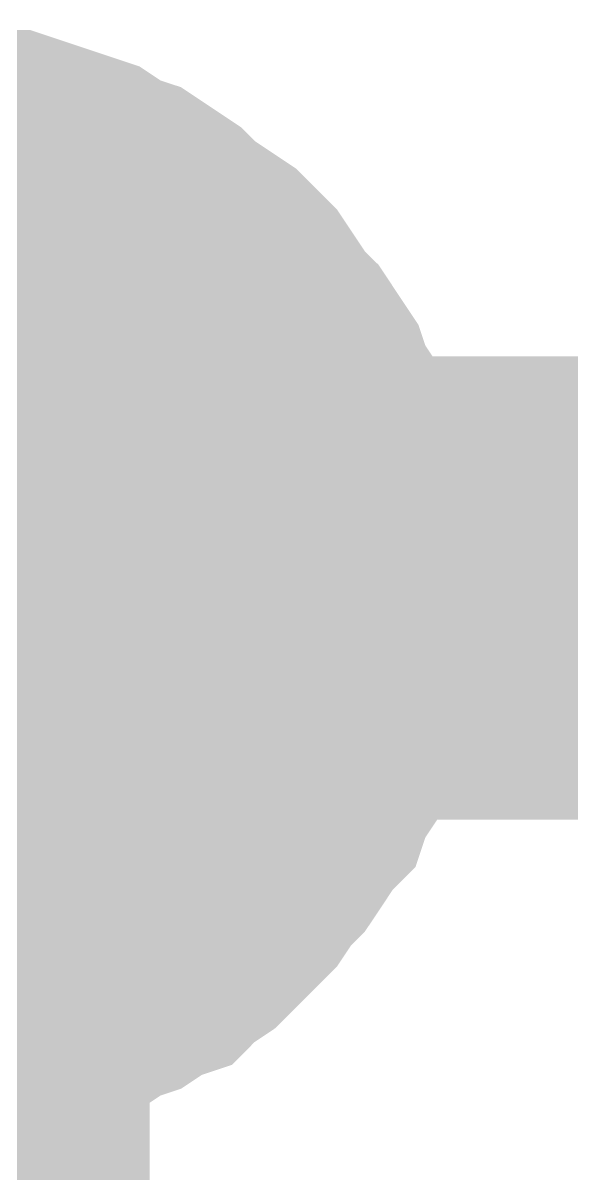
# Model space of a CAD drawing. Header units: inches. Extents: x 0 to 841, y 0 to 594.
# Drawn here: x 307.685 to 308.573, y 451.549 to 453.41 of the extents above; entities that cross this region are included whole.
import ezdxf

# ---------------------------------------------------------------- set-up
doc = ezdxf.new("R2010")
doc.units = ezdxf.units.IN
doc.layers.add('Sheet', color=255, linetype='Continuous')

msp = doc.modelspace()

# ---------------------------------------------------------------- linework, layer by layer
at = {"layer": 'Sheet'}
for points in [[(307.5148, 453.2596, 0.2997, 0.2997, 0), (307.5485, 453.2596, 0.2997, 0.2997, 0), (307.5934, 453.2596, 0.2997, 0.2997, 0), (307.6271, 453.2484, 0.2997, 0.2997, 0), (307.672, 453.2484, 0.2997, 0.2997, 0), (307.7057, 453.2372, 0.2997, 0.2997, 0), (307.7393, 453.226, 0.2997, 0.2997, 0), (307.773, 453.2147, 0.2997, 0.2997, 0), (307.8067, 453.2035, 0.2997, 0.2997, 0), (307.8404, 453.181, 0.2997, 0.2997, 0), (307.8741, 453.1698, 0.2997, 0.2997, 0), (307.9078, 453.1473, 0.2997, 0.2997, 0), (307.9415, 453.1249, 0.2997, 0.2997, 0), (307.9639, 453.1024, 0.2997, 0.2997, 0), (307.9976, 453.08, 0.2997, 0.2997, 0), (308.0313, 453.0575, 0.2997, 0.2997, 0), (308.0538, 453.0351, 0.2997, 0.2997, 0), (308.0762, 453.0126, 0.2997, 0.2997, 0), (308.0987, 452.9789, 0.2997, 0.2997, 0), (308.1211, 452.9452, 0.2997, 0.2997, 0), (308.1436, 452.9228, 0.2997, 0.2997, 0), (308.166, 452.8891, 0.2997, 0.2997, 0), (308.1885, 452.8554, 0.2997, 0.2997, 0), (308.1997, 452.8217, 0.2997, 0.2997, 0), (308.2222, 452.788, 0.2997, 0.2997, 0), (308.2334, 452.7543, 0.2997, 0.2997, 0), (308.2446, 452.7206, 0.2997, 0.2997, 0), (308.2559, 452.6869, 0.2997, 0.2997, 0), (308.2671, 452.6532, 0.2997, 0.2997, 0), (308.2671, 452.6083, 0.2997, 0.2997, 0), (308.2783, 452.5746, 0.2997, 0.2997, 0), (308.2783, 452.5297, 0.2997, 0.2997, 0), (308.2783, 452.496, 0.2997, 0.2997, 0)], [(307.5148, 453.2596, 0.2997, 0.2997, 0), (307.5485, 453.2596, 0.2997, 0.2997, 0), (307.5934, 453.2596, 0.2997, 0.2997, 0), (307.6271, 453.2484, 0.2997, 0.2997, 0), (307.672, 453.2484, 0.2997, 0.2997, 0), (307.7057, 453.2372, 0.2997, 0.2997, 0), (307.7393, 453.226, 0.2997, 0.2997, 0), (307.773, 453.2147, 0.2997, 0.2997, 0), (307.8067, 453.2035, 0.2997, 0.2997, 0), (307.8404, 453.181, 0.2997, 0.2997, 0), (307.8741, 453.1698, 0.2997, 0.2997, 0), (307.9078, 453.1473, 0.2997, 0.2997, 0), (307.9415, 453.1249, 0.2997, 0.2997, 0), (307.9639, 453.1024, 0.2997, 0.2997, 0), (307.9976, 453.08, 0.2997, 0.2997, 0), (308.0313, 453.0575, 0.2997, 0.2997, 0), (308.0538, 453.0351, 0.2997, 0.2997, 0), (308.0762, 453.0126, 0.2997, 0.2997, 0), (308.0987, 452.9789, 0.2997, 0.2997, 0), (308.1211, 452.9452, 0.2997, 0.2997, 0), (308.1436, 452.9228, 0.2997, 0.2997, 0), (308.166, 452.8891, 0.2997, 0.2997, 0), (308.1885, 452.8554, 0.2997, 0.2997, 0), (308.1997, 452.8217, 0.2997, 0.2997, 0), (308.2222, 452.788, 0.2997, 0.2997, 0), (308.2334, 452.7543, 0.2997, 0.2997, 0), (308.2446, 452.7206, 0.2997, 0.2997, 0), (308.2559, 452.6869, 0.2997, 0.2997, 0), (308.2671, 452.6532, 0.2997, 0.2997, 0), (308.2671, 452.6083, 0.2997, 0.2997, 0), (308.2783, 452.5746, 0.2997, 0.2997, 0), (308.2783, 452.5297, 0.2997, 0.2997, 0), (308.2783, 452.496, 0.2997, 0.2997, 0)], [(307.5148, 453.2596, 0.2997, 0.2997, 0), (307.5485, 453.2596, 0.2997, 0.2997, 0), (307.5934, 453.2596, 0.2997, 0.2997, 0), (307.6271, 453.2484, 0.2997, 0.2997, 0), (307.672, 453.2484, 0.2997, 0.2997, 0), (307.7057, 453.2372, 0.2997, 0.2997, 0), (307.7393, 453.226, 0.2997, 0.2997, 0), (307.773, 453.2147, 0.2997, 0.2997, 0), (307.8067, 453.2035, 0.2997, 0.2997, 0), (307.8404, 453.181, 0.2997, 0.2997, 0), (307.8741, 453.1698, 0.2997, 0.2997, 0), (307.9078, 453.1473, 0.2997, 0.2997, 0), (307.9415, 453.1249, 0.2997, 0.2997, 0), (307.9639, 453.1024, 0.2997, 0.2997, 0), (307.9976, 453.08, 0.2997, 0.2997, 0), (308.0313, 453.0575, 0.2997, 0.2997, 0), (308.0538, 453.0351, 0.2997, 0.2997, 0), (308.0762, 453.0126, 0.2997, 0.2997, 0), (308.0987, 452.9789, 0.2997, 0.2997, 0), (308.1211, 452.9452, 0.2997, 0.2997, 0), (308.1436, 452.9228, 0.2997, 0.2997, 0), (308.166, 452.8891, 0.2997, 0.2997, 0), (308.1885, 452.8554, 0.2997, 0.2997, 0), (308.1997, 452.8217, 0.2997, 0.2997, 0), (308.2222, 452.788, 0.2997, 0.2997, 0), (308.2334, 452.7543, 0.2997, 0.2997, 0), (308.2446, 452.7206, 0.2997, 0.2997, 0), (308.2559, 452.6869, 0.2997, 0.2997, 0), (308.2671, 452.6532, 0.2997, 0.2997, 0), (308.2671, 452.6083, 0.2997, 0.2997, 0), (308.2783, 452.5746, 0.2997, 0.2997, 0), (308.2783, 452.5297, 0.2997, 0.2997, 0), (308.2783, 452.496, 0.2997, 0.2997, 0)], [(307.6271, 453.2484, 0.0991, 0.0991, 0), (307.672, 453.2484, 0.0991, 0.0991, 0), (307.7057, 453.2372, 0.0991, 0.0991, 0), (307.7393, 453.226, 0.0991, 0.0991, 0), (307.773, 453.2147, 0.0991, 0.0991, 0), (307.8067, 453.2035, 0.0991, 0.0991, 0), (307.8404, 453.181, 0.0991, 0.0991, 0), (307.8741, 453.1698, 0.0991, 0.0991, 0), (307.9078, 453.1473, 0.0991, 0.0991, 0), (307.9415, 453.1249, 0.0991, 0.0991, 0), (307.9639, 453.1024, 0.0991, 0.0991, 0), (307.9976, 453.08, 0.0991, 0.0991, 0), (308.0313, 453.0575, 0.0991, 0.0991, 0), (308.0538, 453.0351, 0.0991, 0.0991, 0), (308.0762, 453.0126, 0.0991, 0.0991, 0), (308.0987, 452.9789, 0.0991, 0.0991, 0), (308.1211, 452.9452, 0.0991, 0.0991, 0), (308.1436, 452.9228, 0.0991, 0.0991, 0), (308.166, 452.8891, 0.0991, 0.0991, 0), (308.1885, 452.8554, 0.0991, 0.0991, 0), (308.1997, 452.8217, 0.0991, 0.0991, 0), (308.2222, 452.788, 0.0991, 0.0991, 0), (308.2334, 452.7543, 0.0991, 0.0991, 0), (308.2446, 452.7206, 0.0991, 0.0991, 0), (308.2559, 452.6869, 0.0991, 0.0991, 0), (308.2671, 452.6532, 0.0991, 0.0991, 0), (308.2671, 452.6083, 0.0991, 0.0991, 0), (308.2783, 452.5746, 0.0991, 0.0991, 0), (308.2783, 452.5297, 0.0991, 0.0991, 0), (308.2783, 452.496, 0.0991, 0.0991, 0)], [(307.6271, 453.2484, 0.0991, 0.0991, 0), (307.672, 453.2484, 0.0991, 0.0991, 0), (307.7057, 453.2372, 0.0991, 0.0991, 0), (307.7393, 453.226, 0.0991, 0.0991, 0), (307.773, 453.2147, 0.0991, 0.0991, 0), (307.8067, 453.2035, 0.0991, 0.0991, 0), (307.8404, 453.181, 0.0991, 0.0991, 0), (307.8741, 453.1698, 0.0991, 0.0991, 0), (307.9078, 453.1473, 0.0991, 0.0991, 0), (307.9415, 453.1249, 0.0991, 0.0991, 0), (307.9639, 453.1024, 0.0991, 0.0991, 0), (307.9976, 453.08, 0.0991, 0.0991, 0), (308.0313, 453.0575, 0.0991, 0.0991, 0), (308.0538, 453.0351, 0.0991, 0.0991, 0), (308.0762, 453.0126, 0.0991, 0.0991, 0), (308.0987, 452.9789, 0.0991, 0.0991, 0), (308.1211, 452.9452, 0.0991, 0.0991, 0), (308.1436, 452.9228, 0.0991, 0.0991, 0), (308.166, 452.8891, 0.0991, 0.0991, 0), (308.1885, 452.8554, 0.0991, 0.0991, 0), (308.1997, 452.8217, 0.0991, 0.0991, 0), (308.2222, 452.788, 0.0991, 0.0991, 0), (308.2334, 452.7543, 0.0991, 0.0991, 0), (308.2446, 452.7206, 0.0991, 0.0991, 0), (308.2559, 452.6869, 0.0991, 0.0991, 0), (308.2671, 452.6532, 0.0991, 0.0991, 0), (308.2671, 452.6083, 0.0991, 0.0991, 0), (308.2783, 452.5746, 0.0991, 0.0991, 0), (308.2783, 452.5297, 0.0991, 0.0991, 0), (308.2783, 452.496, 0.0991, 0.0991, 0)], [(307.6271, 453.2484, 0.0991, 0.0991, 0), (307.672, 453.2484, 0.0991, 0.0991, 0), (307.7057, 453.2372, 0.0991, 0.0991, 0), (307.7393, 453.226, 0.0991, 0.0991, 0), (307.773, 453.2147, 0.0991, 0.0991, 0), (307.8067, 453.2035, 0.0991, 0.0991, 0), (307.8404, 453.181, 0.0991, 0.0991, 0), (307.8741, 453.1698, 0.0991, 0.0991, 0), (307.9078, 453.1473, 0.0991, 0.0991, 0), (307.9415, 453.1249, 0.0991, 0.0991, 0), (307.9639, 453.1024, 0.0991, 0.0991, 0), (307.9976, 453.08, 0.0991, 0.0991, 0), (308.0313, 453.0575, 0.0991, 0.0991, 0), (308.0538, 453.0351, 0.0991, 0.0991, 0), (308.0762, 453.0126, 0.0991, 0.0991, 0), (308.0987, 452.9789, 0.0991, 0.0991, 0), (308.1211, 452.9452, 0.0991, 0.0991, 0), (308.1436, 452.9228, 0.0991, 0.0991, 0), (308.166, 452.8891, 0.0991, 0.0991, 0), (308.1885, 452.8554, 0.0991, 0.0991, 0), (308.1997, 452.8217, 0.0991, 0.0991, 0), (308.2222, 452.788, 0.0991, 0.0991, 0), (308.2334, 452.7543, 0.0991, 0.0991, 0), (308.2446, 452.7206, 0.0991, 0.0991, 0), (308.2559, 452.6869, 0.0991, 0.0991, 0), (308.2671, 452.6532, 0.0991, 0.0991, 0), (308.2671, 452.6083, 0.0991, 0.0991, 0), (308.2783, 452.5746, 0.0991, 0.0991, 0), (308.2783, 452.5297, 0.0991, 0.0991, 0), (308.2783, 452.496, 0.0991, 0.0991, 0)], [(307.5148, 453.0014, 0.2997, 0.2997, 0), (307.5372, 453.0014, 0.2997, 0.2997, 0), (307.5709, 453.0014, 0.2997, 0.2997, 0), (307.5934, 452.9901, 0.2997, 0.2997, 0), (307.6158, 452.9901, 0.2997, 0.2997, 0), (307.6383, 452.9901, 0.2997, 0.2997, 0), (307.6607, 452.9789, 0.2997, 0.2997, 0), (307.6944, 452.9677, 0.2997, 0.2997, 0), (307.7169, 452.9564, 0.2997, 0.2997, 0), (307.7393, 452.9564, 0.2997, 0.2997, 0), (307.7618, 452.9452, 0.2997, 0.2997, 0), (307.773, 452.934, 0.2997, 0.2997, 0), (307.7955, 452.9115, 0.2997, 0.2997, 0), (307.8179, 452.9003, 0.2997, 0.2997, 0), (307.8404, 452.8891, 0.2997, 0.2997, 0), (307.8516, 452.8666, 0.2997, 0.2997, 0), (307.8741, 452.8554, 0.2997, 0.2997, 0), (307.8853, 452.8329, 0.2997, 0.2997, 0), (307.9078, 452.8217, 0.2997, 0.2997, 0), (307.919, 452.7992, 0.2997, 0.2997, 0), (307.9302, 452.7768, 0.2997, 0.2997, 0), (307.9527, 452.7543, 0.2997, 0.2997, 0), (307.9639, 452.7431, 0.2997, 0.2997, 0), (307.9752, 452.7206, 0.2997, 0.2997, 0), (307.9752, 452.6982, 0.2997, 0.2997, 0), (307.9864, 452.6757, 0.2997, 0.2997, 0), (307.9976, 452.642, 0.2997, 0.2997, 0), (308.0088, 452.6196, 0.2997, 0.2997, 0), (308.0088, 452.5971, 0.2997, 0.2997, 0), (308.0088, 452.5746, 0.2997, 0.2997, 0), (308.0201, 452.5522, 0.2997, 0.2997, 0), (308.0201, 452.5185, 0.2997, 0.2997, 0), (308.0201, 452.496, 0.2997, 0.2997, 0)], [(307.5148, 453.0014, 0.2997, 0.2997, 0), (307.5372, 453.0014, 0.2997, 0.2997, 0), (307.5709, 453.0014, 0.2997, 0.2997, 0), (307.5934, 452.9901, 0.2997, 0.2997, 0), (307.6158, 452.9901, 0.2997, 0.2997, 0), (307.6383, 452.9901, 0.2997, 0.2997, 0), (307.6607, 452.9789, 0.2997, 0.2997, 0), (307.6944, 452.9677, 0.2997, 0.2997, 0), (307.7169, 452.9564, 0.2997, 0.2997, 0), (307.7393, 452.9564, 0.2997, 0.2997, 0), (307.7618, 452.9452, 0.2997, 0.2997, 0), (307.773, 452.934, 0.2997, 0.2997, 0), (307.7955, 452.9115, 0.2997, 0.2997, 0), (307.8179, 452.9003, 0.2997, 0.2997, 0), (307.8404, 452.8891, 0.2997, 0.2997, 0), (307.8516, 452.8666, 0.2997, 0.2997, 0), (307.8741, 452.8554, 0.2997, 0.2997, 0), (307.8853, 452.8329, 0.2997, 0.2997, 0), (307.9078, 452.8217, 0.2997, 0.2997, 0), (307.919, 452.7992, 0.2997, 0.2997, 0), (307.9302, 452.7768, 0.2997, 0.2997, 0), (307.9527, 452.7543, 0.2997, 0.2997, 0), (307.9639, 452.7431, 0.2997, 0.2997, 0), (307.9752, 452.7206, 0.2997, 0.2997, 0), (307.9752, 452.6982, 0.2997, 0.2997, 0), (307.9864, 452.6757, 0.2997, 0.2997, 0), (307.9976, 452.642, 0.2997, 0.2997, 0), (308.0088, 452.6196, 0.2997, 0.2997, 0), (308.0088, 452.5971, 0.2997, 0.2997, 0), (308.0088, 452.5746, 0.2997, 0.2997, 0), (308.0201, 452.5522, 0.2997, 0.2997, 0), (308.0201, 452.5185, 0.2997, 0.2997, 0), (308.0201, 452.496, 0.2997, 0.2997, 0)], [(307.6158, 452.9901, 0.0991, 0.0991, 0), (307.6383, 452.9901, 0.0991, 0.0991, 0), (307.6607, 452.9789, 0.0991, 0.0991, 0), (307.6944, 452.9677, 0.0991, 0.0991, 0), (307.7169, 452.9564, 0.0991, 0.0991, 0), (307.7393, 452.9564, 0.0991, 0.0991, 0), (307.7618, 452.9452, 0.0991, 0.0991, 0), (307.773, 452.934, 0.0991, 0.0991, 0), (307.7955, 452.9115, 0.0991, 0.0991, 0), (307.8179, 452.9003, 0.0991, 0.0991, 0), (307.8404, 452.8891, 0.0991, 0.0991, 0), (307.8516, 452.8666, 0.0991, 0.0991, 0), (307.8741, 452.8554, 0.0991, 0.0991, 0), (307.8853, 452.8329, 0.0991, 0.0991, 0), (307.9078, 452.8217, 0.0991, 0.0991, 0), (307.919, 452.7992, 0.0991, 0.0991, 0), (307.9302, 452.7768, 0.0991, 0.0991, 0), (307.9527, 452.7543, 0.0991, 0.0991, 0), (307.9639, 452.7431, 0.0991, 0.0991, 0), (307.9752, 452.7206, 0.0991, 0.0991, 0), (307.9752, 452.6982, 0.0991, 0.0991, 0), (307.9864, 452.6757, 0.0991, 0.0991, 0), (307.9976, 452.642, 0.0991, 0.0991, 0), (308.0088, 452.6196, 0.0991, 0.0991, 0), (308.0088, 452.5971, 0.0991, 0.0991, 0), (308.0088, 452.5746, 0.0991, 0.0991, 0), (308.0201, 452.5522, 0.0991, 0.0991, 0), (308.0201, 452.5185, 0.0991, 0.0991, 0), (308.0201, 452.496, 0.0991, 0.0991, 0)], [(307.6158, 452.9901, 0.0991, 0.0991, 0), (307.6383, 452.9901, 0.0991, 0.0991, 0), (307.6607, 452.9789, 0.0991, 0.0991, 0), (307.6944, 452.9677, 0.0991, 0.0991, 0), (307.7169, 452.9564, 0.0991, 0.0991, 0), (307.7393, 452.9564, 0.0991, 0.0991, 0), (307.7618, 452.9452, 0.0991, 0.0991, 0), (307.773, 452.934, 0.0991, 0.0991, 0), (307.7955, 452.9115, 0.0991, 0.0991, 0), (307.8179, 452.9003, 0.0991, 0.0991, 0), (307.8404, 452.8891, 0.0991, 0.0991, 0), (307.8516, 452.8666, 0.0991, 0.0991, 0), (307.8741, 452.8554, 0.0991, 0.0991, 0), (307.8853, 452.8329, 0.0991, 0.0991, 0), (307.9078, 452.8217, 0.0991, 0.0991, 0), (307.919, 452.7992, 0.0991, 0.0991, 0), (307.9302, 452.7768, 0.0991, 0.0991, 0), (307.9527, 452.7543, 0.0991, 0.0991, 0), (307.9639, 452.7431, 0.0991, 0.0991, 0), (307.9752, 452.7206, 0.0991, 0.0991, 0), (307.9752, 452.6982, 0.0991, 0.0991, 0), (307.9864, 452.6757, 0.0991, 0.0991, 0), (307.9976, 452.642, 0.0991, 0.0991, 0), (308.0088, 452.6196, 0.0991, 0.0991, 0), (308.0088, 452.5971, 0.0991, 0.0991, 0), (308.0088, 452.5746, 0.0991, 0.0991, 0), (308.0201, 452.5522, 0.0991, 0.0991, 0), (308.0201, 452.5185, 0.0991, 0.0991, 0), (308.0201, 452.496, 0.0991, 0.0991, 0)], [(312.5116, 452.496, 0.7493, 0.7493, 0), (307.5148, 452.496, 0.7493, 0.7493, 0), (297.5098, 452.496, 0.7493, 0.7493, 0)], [(307.5148, 452.496, 0.7493, 0.7493, 0), (307.5148, 446.9935, 0.7493, 0.7493, 0)], [(308.2783, 452.496, 0.2997, 0.2997, 0), (308.2783, 452.4511, 0.2997, 0.2997, 0), (308.2783, 452.4174, 0.2997, 0.2997, 0), (308.2671, 452.3837, 0.2997, 0.2997, 0), (308.2671, 452.3388, 0.2997, 0.2997, 0), (308.2559, 452.3051, 0.2997, 0.2997, 0), (308.2446, 452.2714, 0.2997, 0.2997, 0), (308.2334, 452.2265, 0.2997, 0.2997, 0), (308.2222, 452.1928, 0.2997, 0.2997, 0), (308.1997, 452.1591, 0.2997, 0.2997, 0), (308.1885, 452.1255, 0.2997, 0.2997, 0), (308.166, 452.103, 0.2997, 0.2997, 0), (308.1436, 452.0693, 0.2997, 0.2997, 0), (308.1211, 452.0356, 0.2997, 0.2997, 0), (308.0987, 452.0132, 0.2997, 0.2997, 0), (308.0762, 451.9795, 0.2997, 0.2997, 0), (308.0538, 451.957, 0.2997, 0.2997, 0), (308.0313, 451.9346, 0.2997, 0.2997, 0), (307.9976, 451.9009, 0.2997, 0.2997, 0), (307.9639, 451.8784, 0.2997, 0.2997, 0), (307.9415, 451.8559, 0.2997, 0.2997, 0), (307.9078, 451.8447, 0.2997, 0.2997, 0), (307.8741, 451.8223, 0.2997, 0.2997, 0), (307.8404, 451.811, 0.2997, 0.2997, 0), (307.8067, 451.7886, 0.2997, 0.2997, 0), (307.773, 451.7773, 0.2997, 0.2997, 0), (307.7393, 451.7661, 0.2997, 0.2997, 0), (307.7057, 451.7549, 0.2997, 0.2997, 0), (307.672, 451.7436, 0.2997, 0.2997, 0), (307.6271, 451.7436, 0.2997, 0.2997, 0), (307.5934, 451.7324, 0.2997, 0.2997, 0), (307.5485, 451.7324, 0.2997, 0.2997, 0), (307.5148, 451.7324, 0.2997, 0.2997, 0)], [(308.2783, 452.496, 0.2997, 0.2997, 0), (308.2783, 452.4511, 0.2997, 0.2997, 0), (308.2783, 452.4174, 0.2997, 0.2997, 0), (308.2671, 452.3837, 0.2997, 0.2997, 0), (308.2671, 452.3388, 0.2997, 0.2997, 0), (308.2559, 452.3051, 0.2997, 0.2997, 0), (308.2446, 452.2714, 0.2997, 0.2997, 0), (308.2334, 452.2265, 0.2997, 0.2997, 0), (308.2222, 452.1928, 0.2997, 0.2997, 0), (308.1997, 452.1591, 0.2997, 0.2997, 0), (308.1885, 452.1255, 0.2997, 0.2997, 0), (308.166, 452.103, 0.2997, 0.2997, 0), (308.1436, 452.0693, 0.2997, 0.2997, 0), (308.1211, 452.0356, 0.2997, 0.2997, 0), (308.0987, 452.0132, 0.2997, 0.2997, 0), (308.0762, 451.9795, 0.2997, 0.2997, 0), (308.0538, 451.957, 0.2997, 0.2997, 0), (308.0313, 451.9346, 0.2997, 0.2997, 0), (307.9976, 451.9009, 0.2997, 0.2997, 0), (307.9639, 451.8784, 0.2997, 0.2997, 0), (307.9415, 451.8559, 0.2997, 0.2997, 0), (307.9078, 451.8447, 0.2997, 0.2997, 0), (307.8741, 451.8223, 0.2997, 0.2997, 0), (307.8404, 451.811, 0.2997, 0.2997, 0), (307.8067, 451.7886, 0.2997, 0.2997, 0), (307.773, 451.7773, 0.2997, 0.2997, 0), (307.7393, 451.7661, 0.2997, 0.2997, 0), (307.7057, 451.7549, 0.2997, 0.2997, 0), (307.672, 451.7436, 0.2997, 0.2997, 0), (307.6271, 451.7436, 0.2997, 0.2997, 0), (307.5934, 451.7324, 0.2997, 0.2997, 0), (307.5485, 451.7324, 0.2997, 0.2997, 0), (307.5148, 451.7324, 0.2997, 0.2997, 0)], [(308.2783, 452.496, 0.2997, 0.2997, 0), (308.2783, 452.4511, 0.2997, 0.2997, 0), (308.2783, 452.4174, 0.2997, 0.2997, 0), (308.2671, 452.3837, 0.2997, 0.2997, 0), (308.2671, 452.3388, 0.2997, 0.2997, 0), (308.2559, 452.3051, 0.2997, 0.2997, 0), (308.2446, 452.2714, 0.2997, 0.2997, 0), (308.2334, 452.2265, 0.2997, 0.2997, 0), (308.2222, 452.1928, 0.2997, 0.2997, 0), (308.1997, 452.1591, 0.2997, 0.2997, 0), (308.1885, 452.1255, 0.2997, 0.2997, 0), (308.166, 452.103, 0.2997, 0.2997, 0), (308.1436, 452.0693, 0.2997, 0.2997, 0), (308.1211, 452.0356, 0.2997, 0.2997, 0), (308.0987, 452.0132, 0.2997, 0.2997, 0), (308.0762, 451.9795, 0.2997, 0.2997, 0), (308.0538, 451.957, 0.2997, 0.2997, 0), (308.0313, 451.9346, 0.2997, 0.2997, 0), (307.9976, 451.9009, 0.2997, 0.2997, 0), (307.9639, 451.8784, 0.2997, 0.2997, 0), (307.9415, 451.8559, 0.2997, 0.2997, 0), (307.9078, 451.8447, 0.2997, 0.2997, 0), (307.8741, 451.8223, 0.2997, 0.2997, 0), (307.8404, 451.811, 0.2997, 0.2997, 0), (307.8067, 451.7886, 0.2997, 0.2997, 0), (307.773, 451.7773, 0.2997, 0.2997, 0), (307.7393, 451.7661, 0.2997, 0.2997, 0), (307.7057, 451.7549, 0.2997, 0.2997, 0), (307.672, 451.7436, 0.2997, 0.2997, 0), (307.6271, 451.7436, 0.2997, 0.2997, 0), (307.5934, 451.7324, 0.2997, 0.2997, 0), (307.5485, 451.7324, 0.2997, 0.2997, 0), (307.5148, 451.7324, 0.2997, 0.2997, 0)], [(308.0201, 452.496, 0.2997, 0.2997, 0), (308.0201, 452.4736, 0.2997, 0.2997, 0), (308.0201, 452.4399, 0.2997, 0.2997, 0), (308.0088, 452.4174, 0.2997, 0.2997, 0), (308.0088, 452.395, 0.2997, 0.2997, 0), (308.0088, 452.3725, 0.2997, 0.2997, 0), (307.9976, 452.35, 0.2997, 0.2997, 0), (307.9864, 452.3164, 0.2997, 0.2997, 0), (307.9752, 452.2939, 0.2997, 0.2997, 0), (307.9752, 452.2714, 0.2997, 0.2997, 0), (307.9639, 452.249, 0.2997, 0.2997, 0), (307.9527, 452.2378, 0.2997, 0.2997, 0), (307.9302, 452.2153, 0.2997, 0.2997, 0), (307.919, 452.1928, 0.2997, 0.2997, 0), (307.9078, 452.1704, 0.2997, 0.2997, 0), (307.8853, 452.1591, 0.2997, 0.2997, 0), (307.8741, 452.1367, 0.2997, 0.2997, 0), (307.8516, 452.1255, 0.2997, 0.2997, 0), (307.8404, 452.103, 0.2997, 0.2997, 0), (307.8179, 452.0918, 0.2997, 0.2997, 0), (307.7955, 452.0805, 0.2997, 0.2997, 0), (307.773, 452.0581, 0.2997, 0.2997, 0), (307.7618, 452.0468, 0.2997, 0.2997, 0), (307.7393, 452.0356, 0.2997, 0.2997, 0), (307.7169, 452.0356, 0.2997, 0.2997, 0), (307.6944, 452.0244, 0.2997, 0.2997, 0), (307.6607, 452.0132, 0.2997, 0.2997, 0), (307.6383, 452.0019, 0.2997, 0.2997, 0), (307.6158, 452.0019, 0.2997, 0.2997, 0), (307.5934, 452.0019, 0.2997, 0.2997, 0), (307.5709, 451.9907, 0.2997, 0.2997, 0), (307.5372, 451.9907, 0.2997, 0.2997, 0), (307.5148, 451.9907, 0.2997, 0.2997, 0)], [(308.0201, 452.496, 0.2997, 0.2997, 0), (308.0201, 452.4736, 0.2997, 0.2997, 0), (308.0201, 452.4399, 0.2997, 0.2997, 0), (308.0088, 452.4174, 0.2997, 0.2997, 0), (308.0088, 452.395, 0.2997, 0.2997, 0), (308.0088, 452.3725, 0.2997, 0.2997, 0), (307.9976, 452.35, 0.2997, 0.2997, 0), (307.9864, 452.3164, 0.2997, 0.2997, 0), (307.9752, 452.2939, 0.2997, 0.2997, 0), (307.9752, 452.2714, 0.2997, 0.2997, 0), (307.9639, 452.249, 0.2997, 0.2997, 0), (307.9527, 452.2378, 0.2997, 0.2997, 0), (307.9302, 452.2153, 0.2997, 0.2997, 0), (307.919, 452.1928, 0.2997, 0.2997, 0), (307.9078, 452.1704, 0.2997, 0.2997, 0), (307.8853, 452.1591, 0.2997, 0.2997, 0), (307.8741, 452.1367, 0.2997, 0.2997, 0), (307.8516, 452.1255, 0.2997, 0.2997, 0), (307.8404, 452.103, 0.2997, 0.2997, 0), (307.8179, 452.0918, 0.2997, 0.2997, 0), (307.7955, 452.0805, 0.2997, 0.2997, 0), (307.773, 452.0581, 0.2997, 0.2997, 0), (307.7618, 452.0468, 0.2997, 0.2997, 0), (307.7393, 452.0356, 0.2997, 0.2997, 0), (307.7169, 452.0356, 0.2997, 0.2997, 0), (307.6944, 452.0244, 0.2997, 0.2997, 0), (307.6607, 452.0132, 0.2997, 0.2997, 0), (307.6383, 452.0019, 0.2997, 0.2997, 0), (307.6158, 452.0019, 0.2997, 0.2997, 0), (307.5934, 452.0019, 0.2997, 0.2997, 0), (307.5709, 451.9907, 0.2997, 0.2997, 0), (307.5372, 451.9907, 0.2997, 0.2997, 0), (307.5148, 451.9907, 0.2997, 0.2997, 0)], [(308.0201, 452.496, 0.2997, 0.2997, 0), (308.0201, 452.496, 0.2997, 0.2997, 0), (308.0201, 452.496, 0.2997, 0.2997, 0), (308.0201, 452.496, 0.2997, 0.2997, 0), (308.0201, 452.496, 0.2997, 0.2997, 0), (308.0201, 452.496, 0.2997, 0.2997, 0), (308.0201, 452.496, 0.2997, 0.2997, 0), (308.0201, 452.496, 0.2997, 0.2997, 0), (308.0201, 452.496, 0.2997, 0.2997, 0), (308.0201, 452.496, 0.2997, 0.2997, 0), (308.0201, 452.496, 0.2997, 0.2997, 0), (308.0201, 452.496, 0.2997, 0.2997, 0), (308.0201, 452.496, 0.2997, 0.2997, 0), (308.0201, 452.496, 0.2997, 0.2997, 0), (308.0201, 452.496, 0.2997, 0.2997, 0), (308.0201, 452.496, 0.2997, 0.2997, 0), (308.0201, 452.496, 0.2997, 0.2997, 0), (308.0201, 452.496, 0.2997, 0.2997, 0), (308.0201, 452.496, 0.2997, 0.2997, 0), (308.0201, 452.496, 0.2997, 0.2997, 0), (308.0201, 452.496, 0.2997, 0.2997, 0), (308.0201, 452.496, 0.2997, 0.2997, 0), (308.0201, 452.496, 0.2997, 0.2997, 0), (308.0201, 452.496, 0.2997, 0.2997, 0), (308.0201, 452.496, 0.2997, 0.2997, 0), (308.0201, 452.496, 0.2997, 0.2997, 0), (308.0201, 452.496, 0.2997, 0.2997, 0), (308.0201, 452.496, 0.2997, 0.2997, 0), (308.0201, 452.496, 0.2997, 0.2997, 0), (308.0201, 452.496, 0.2997, 0.2997, 0), (308.0201, 452.496, 0.2997, 0.2997, 0), (308.0201, 452.496, 0.2997, 0.2997, 0), (308.0201, 452.496, 0.2997, 0.2997, 0)], [(308.0201, 452.496, 0.2997, 0.2997, 0), (308.0201, 452.496, 0.2997, 0.2997, 0)], [(308.0201, 452.496, 0.2997, 0.2997, 0), (308.0201, 452.496, 0.2997, 0.2997, 0), (308.0201, 452.496, 0.2997, 0.2997, 0), (308.0201, 452.496, 0.2997, 0.2997, 0), (308.0201, 452.496, 0.2997, 0.2997, 0), (308.0201, 452.496, 0.2997, 0.2997, 0), (308.0201, 452.496, 0.2997, 0.2997, 0), (308.0201, 452.496, 0.2997, 0.2997, 0), (308.0201, 452.496, 0.2997, 0.2997, 0), (308.0201, 452.496, 0.2997, 0.2997, 0), (308.0201, 452.496, 0.2997, 0.2997, 0), (308.0201, 452.496, 0.2997, 0.2997, 0), (308.0201, 452.496, 0.2997, 0.2997, 0), (308.0201, 452.496, 0.2997, 0.2997, 0), (308.0201, 452.496, 0.2997, 0.2997, 0), (308.0201, 452.496, 0.2997, 0.2997, 0), (308.0201, 452.496, 0.2997, 0.2997, 0), (308.0201, 452.496, 0.2997, 0.2997, 0), (308.0201, 452.496, 0.2997, 0.2997, 0), (308.0201, 452.496, 0.2997, 0.2997, 0), (308.0201, 452.496, 0.2997, 0.2997, 0), (308.0201, 452.496, 0.2997, 0.2997, 0), (308.0201, 452.496, 0.2997, 0.2997, 0), (308.0201, 452.496, 0.2997, 0.2997, 0), (308.0201, 452.496, 0.2997, 0.2997, 0), (308.0201, 452.496, 0.2997, 0.2997, 0), (308.0201, 452.496, 0.2997, 0.2997, 0), (308.0201, 452.496, 0.2997, 0.2997, 0), (308.0201, 452.496, 0.2997, 0.2997, 0), (308.0201, 452.496, 0.2997, 0.2997, 0), (308.0201, 452.496, 0.2997, 0.2997, 0), (308.0201, 452.496, 0.2997, 0.2997, 0), (308.0201, 452.496, 0.2997, 0.2997, 0)], [(308.0201, 452.496, 0.2997, 0.2997, 0), (308.0201, 452.496, 0.2997, 0.2997, 0)], [(308.2783, 452.496, 0.2997, 0.2997, 0), (308.2783, 452.496, 0.2997, 0.2997, 0), (308.2783, 452.496, 0.2997, 0.2997, 0), (308.2783, 452.496, 0.2997, 0.2997, 0), (308.2783, 452.496, 0.2997, 0.2997, 0), (308.2783, 452.496, 0.2997, 0.2997, 0), (308.2783, 452.496, 0.2997, 0.2997, 0), (308.2783, 452.496, 0.2997, 0.2997, 0), (308.2783, 452.496, 0.2997, 0.2997, 0), (308.2783, 452.496, 0.2997, 0.2997, 0), (308.2783, 452.496, 0.2997, 0.2997, 0), (308.2783, 452.496, 0.2997, 0.2997, 0), (308.2783, 452.496, 0.2997, 0.2997, 0), (308.2783, 452.496, 0.2997, 0.2997, 0), (308.2783, 452.496, 0.2997, 0.2997, 0), (308.2783, 452.496, 0.2997, 0.2997, 0), (308.2783, 452.496, 0.2997, 0.2997, 0), (308.2783, 452.496, 0.2997, 0.2997, 0), (308.2783, 452.496, 0.2997, 0.2997, 0), (308.2783, 452.496, 0.2997, 0.2997, 0), (308.2783, 452.496, 0.2997, 0.2997, 0), (308.2783, 452.496, 0.2997, 0.2997, 0), (308.2783, 452.496, 0.2997, 0.2997, 0), (308.2783, 452.496, 0.2997, 0.2997, 0), (308.2783, 452.496, 0.2997, 0.2997, 0), (308.2783, 452.496, 0.2997, 0.2997, 0), (308.2783, 452.496, 0.2997, 0.2997, 0), (308.2783, 452.496, 0.2997, 0.2997, 0), (308.2783, 452.496, 0.2997, 0.2997, 0), (308.2783, 452.496, 0.2997, 0.2997, 0), (308.2783, 452.496, 0.2997, 0.2997, 0), (308.2783, 452.496, 0.2997, 0.2997, 0), (308.2783, 452.496, 0.2997, 0.2997, 0)], [(308.2783, 452.496, 0.2997, 0.2997, 0), (308.2783, 452.496, 0.2997, 0.2997, 0)], [(308.2783, 452.496, 0.2997, 0.2997, 0), (308.2783, 452.496, 0.2997, 0.2997, 0), (308.2783, 452.496, 0.2997, 0.2997, 0), (308.2783, 452.496, 0.2997, 0.2997, 0), (308.2783, 452.496, 0.2997, 0.2997, 0), (308.2783, 452.496, 0.2997, 0.2997, 0), (308.2783, 452.496, 0.2997, 0.2997, 0), (308.2783, 452.496, 0.2997, 0.2997, 0), (308.2783, 452.496, 0.2997, 0.2997, 0), (308.2783, 452.496, 0.2997, 0.2997, 0), (308.2783, 452.496, 0.2997, 0.2997, 0), (308.2783, 452.496, 0.2997, 0.2997, 0), (308.2783, 452.496, 0.2997, 0.2997, 0), (308.2783, 452.496, 0.2997, 0.2997, 0), (308.2783, 452.496, 0.2997, 0.2997, 0), (308.2783, 452.496, 0.2997, 0.2997, 0), (308.2783, 452.496, 0.2997, 0.2997, 0), (308.2783, 452.496, 0.2997, 0.2997, 0), (308.2783, 452.496, 0.2997, 0.2997, 0), (308.2783, 452.496, 0.2997, 0.2997, 0), (308.2783, 452.496, 0.2997, 0.2997, 0), (308.2783, 452.496, 0.2997, 0.2997, 0), (308.2783, 452.496, 0.2997, 0.2997, 0), (308.2783, 452.496, 0.2997, 0.2997, 0), (308.2783, 452.496, 0.2997, 0.2997, 0), (308.2783, 452.496, 0.2997, 0.2997, 0), (308.2783, 452.496, 0.2997, 0.2997, 0), (308.2783, 452.496, 0.2997, 0.2997, 0), (308.2783, 452.496, 0.2997, 0.2997, 0), (308.2783, 452.496, 0.2997, 0.2997, 0), (308.2783, 452.496, 0.2997, 0.2997, 0), (308.2783, 452.496, 0.2997, 0.2997, 0), (308.2783, 452.496, 0.2997, 0.2997, 0)], [(308.2783, 452.496, 0.2997, 0.2997, 0), (308.2783, 452.496, 0.2997, 0.2997, 0)], [(308.2783, 452.496, 0.2997, 0.2997, 0), (308.2783, 452.496, 0.2997, 0.2997, 0), (308.2783, 452.496, 0.2997, 0.2997, 0), (308.2783, 452.496, 0.2997, 0.2997, 0), (308.2783, 452.496, 0.2997, 0.2997, 0), (308.2783, 452.496, 0.2997, 0.2997, 0), (308.2783, 452.496, 0.2997, 0.2997, 0), (308.2783, 452.496, 0.2997, 0.2997, 0), (308.2783, 452.496, 0.2997, 0.2997, 0), (308.2783, 452.496, 0.2997, 0.2997, 0), (308.2783, 452.496, 0.2997, 0.2997, 0), (308.2783, 452.496, 0.2997, 0.2997, 0), (308.2783, 452.496, 0.2997, 0.2997, 0), (308.2783, 452.496, 0.2997, 0.2997, 0), (308.2783, 452.496, 0.2997, 0.2997, 0), (308.2783, 452.496, 0.2997, 0.2997, 0), (308.2783, 452.496, 0.2997, 0.2997, 0), (308.2783, 452.496, 0.2997, 0.2997, 0), (308.2783, 452.496, 0.2997, 0.2997, 0), (308.2783, 452.496, 0.2997, 0.2997, 0), (308.2783, 452.496, 0.2997, 0.2997, 0), (308.2783, 452.496, 0.2997, 0.2997, 0), (308.2783, 452.496, 0.2997, 0.2997, 0), (308.2783, 452.496, 0.2997, 0.2997, 0), (308.2783, 452.496, 0.2997, 0.2997, 0), (308.2783, 452.496, 0.2997, 0.2997, 0), (308.2783, 452.496, 0.2997, 0.2997, 0), (308.2783, 452.496, 0.2997, 0.2997, 0), (308.2783, 452.496, 0.2997, 0.2997, 0), (308.2783, 452.496, 0.2997, 0.2997, 0), (308.2783, 452.496, 0.2997, 0.2997, 0), (308.2783, 452.496, 0.2997, 0.2997, 0), (308.2783, 452.496, 0.2997, 0.2997, 0)], [(308.2783, 452.496, 0.2997, 0.2997, 0), (308.2783, 452.496, 0.2997, 0.2997, 0)], [(308.0201, 452.496, 0.0991, 0.0991, 0), (308.0201, 452.4736, 0.0991, 0.0991, 0), (308.0201, 452.4399, 0.0991, 0.0991, 0), (308.0088, 452.4174, 0.0991, 0.0991, 0), (308.0088, 452.395, 0.0991, 0.0991, 0), (308.0088, 452.3725, 0.0991, 0.0991, 0), (307.9976, 452.35, 0.0991, 0.0991, 0), (307.9864, 452.3164, 0.0991, 0.0991, 0), (307.9752, 452.2939, 0.0991, 0.0991, 0), (307.9752, 452.2714, 0.0991, 0.0991, 0), (307.9639, 452.249, 0.0991, 0.0991, 0), (307.9527, 452.2378, 0.0991, 0.0991, 0), (307.9302, 452.2153, 0.0991, 0.0991, 0), (307.919, 452.1928, 0.0991, 0.0991, 0), (307.9078, 452.1704, 0.0991, 0.0991, 0), (307.8853, 452.1591, 0.0991, 0.0991, 0), (307.8741, 452.1367, 0.0991, 0.0991, 0), (307.8516, 452.1255, 0.0991, 0.0991, 0), (307.8404, 452.103, 0.0991, 0.0991, 0), (307.8179, 452.0918, 0.0991, 0.0991, 0), (307.7955, 452.0805, 0.0991, 0.0991, 0), (307.773, 452.0581, 0.0991, 0.0991, 0), (307.7618, 452.0468, 0.0991, 0.0991, 0), (307.7393, 452.0356, 0.0991, 0.0991, 0), (307.7169, 452.0356, 0.0991, 0.0991, 0), (307.6944, 452.0244, 0.0991, 0.0991, 0), (307.6607, 452.0132, 0.0991, 0.0991, 0), (307.6383, 452.0019, 0.0991, 0.0991, 0), (307.6158, 452.0019, 0.0991, 0.0991, 0)], [(308.0201, 452.496, 0.0991, 0.0991, 0), (308.0201, 452.4736, 0.0991, 0.0991, 0), (308.0201, 452.4399, 0.0991, 0.0991, 0), (308.0088, 452.4174, 0.0991, 0.0991, 0), (308.0088, 452.395, 0.0991, 0.0991, 0), (308.0088, 452.3725, 0.0991, 0.0991, 0), (307.9976, 452.35, 0.0991, 0.0991, 0), (307.9864, 452.3164, 0.0991, 0.0991, 0), (307.9752, 452.2939, 0.0991, 0.0991, 0), (307.9752, 452.2714, 0.0991, 0.0991, 0), (307.9639, 452.249, 0.0991, 0.0991, 0), (307.9527, 452.2378, 0.0991, 0.0991, 0), (307.9302, 452.2153, 0.0991, 0.0991, 0), (307.919, 452.1928, 0.0991, 0.0991, 0), (307.9078, 452.1704, 0.0991, 0.0991, 0), (307.8853, 452.1591, 0.0991, 0.0991, 0), (307.8741, 452.1367, 0.0991, 0.0991, 0), (307.8516, 452.1255, 0.0991, 0.0991, 0), (307.8404, 452.103, 0.0991, 0.0991, 0), (307.8179, 452.0918, 0.0991, 0.0991, 0), (307.7955, 452.0805, 0.0991, 0.0991, 0), (307.773, 452.0581, 0.0991, 0.0991, 0), (307.7618, 452.0468, 0.0991, 0.0991, 0), (307.7393, 452.0356, 0.0991, 0.0991, 0), (307.7169, 452.0356, 0.0991, 0.0991, 0), (307.6944, 452.0244, 0.0991, 0.0991, 0), (307.6607, 452.0132, 0.0991, 0.0991, 0), (307.6383, 452.0019, 0.0991, 0.0991, 0), (307.6158, 452.0019, 0.0991, 0.0991, 0)], [(308.2783, 452.496, 0.0991, 0.0991, 0), (308.2783, 452.4511, 0.0991, 0.0991, 0), (308.2783, 452.4174, 0.0991, 0.0991, 0), (308.2671, 452.3837, 0.0991, 0.0991, 0), (308.2671, 452.3388, 0.0991, 0.0991, 0), (308.2559, 452.3051, 0.0991, 0.0991, 0), (308.2446, 452.2714, 0.0991, 0.0991, 0), (308.2334, 452.2265, 0.0991, 0.0991, 0), (308.2222, 452.1928, 0.0991, 0.0991, 0), (308.1997, 452.1591, 0.0991, 0.0991, 0), (308.1885, 452.1255, 0.0991, 0.0991, 0), (308.166, 452.103, 0.0991, 0.0991, 0), (308.1436, 452.0693, 0.0991, 0.0991, 0), (308.1211, 452.0356, 0.0991, 0.0991, 0), (308.0987, 452.0132, 0.0991, 0.0991, 0), (308.0762, 451.9795, 0.0991, 0.0991, 0), (308.0538, 451.957, 0.0991, 0.0991, 0), (308.0313, 451.9346, 0.0991, 0.0991, 0), (307.9976, 451.9009, 0.0991, 0.0991, 0), (307.9639, 451.8784, 0.0991, 0.0991, 0), (307.9415, 451.8559, 0.0991, 0.0991, 0), (307.9078, 451.8447, 0.0991, 0.0991, 0), (307.8741, 451.8223, 0.0991, 0.0991, 0), (307.8404, 451.811, 0.0991, 0.0991, 0), (307.8067, 451.7886, 0.0991, 0.0991, 0), (307.773, 451.7773, 0.0991, 0.0991, 0), (307.7393, 451.7661, 0.0991, 0.0991, 0), (307.7057, 451.7549, 0.0991, 0.0991, 0), (307.672, 451.7436, 0.0991, 0.0991, 0), (307.6271, 451.7436, 0.0991, 0.0991, 0)], [(308.2783, 452.496, 0.0991, 0.0991, 0), (308.2783, 452.4511, 0.0991, 0.0991, 0), (308.2783, 452.4174, 0.0991, 0.0991, 0), (308.2671, 452.3837, 0.0991, 0.0991, 0), (308.2671, 452.3388, 0.0991, 0.0991, 0), (308.2559, 452.3051, 0.0991, 0.0991, 0), (308.2446, 452.2714, 0.0991, 0.0991, 0), (308.2334, 452.2265, 0.0991, 0.0991, 0), (308.2222, 452.1928, 0.0991, 0.0991, 0), (308.1997, 452.1591, 0.0991, 0.0991, 0), (308.1885, 452.1255, 0.0991, 0.0991, 0), (308.166, 452.103, 0.0991, 0.0991, 0), (308.1436, 452.0693, 0.0991, 0.0991, 0), (308.1211, 452.0356, 0.0991, 0.0991, 0), (308.0987, 452.0132, 0.0991, 0.0991, 0), (308.0762, 451.9795, 0.0991, 0.0991, 0), (308.0538, 451.957, 0.0991, 0.0991, 0), (308.0313, 451.9346, 0.0991, 0.0991, 0), (307.9976, 451.9009, 0.0991, 0.0991, 0), (307.9639, 451.8784, 0.0991, 0.0991, 0), (307.9415, 451.8559, 0.0991, 0.0991, 0), (307.9078, 451.8447, 0.0991, 0.0991, 0), (307.8741, 451.8223, 0.0991, 0.0991, 0), (307.8404, 451.811, 0.0991, 0.0991, 0), (307.8067, 451.7886, 0.0991, 0.0991, 0), (307.773, 451.7773, 0.0991, 0.0991, 0), (307.7393, 451.7661, 0.0991, 0.0991, 0), (307.7057, 451.7549, 0.0991, 0.0991, 0), (307.672, 451.7436, 0.0991, 0.0991, 0), (307.6271, 451.7436, 0.0991, 0.0991, 0)], [(308.2783, 452.496, 0.0991, 0.0991, 0), (308.2783, 452.4511, 0.0991, 0.0991, 0), (308.2783, 452.4174, 0.0991, 0.0991, 0), (308.2671, 452.3837, 0.0991, 0.0991, 0), (308.2671, 452.3388, 0.0991, 0.0991, 0), (308.2559, 452.3051, 0.0991, 0.0991, 0), (308.2446, 452.2714, 0.0991, 0.0991, 0), (308.2334, 452.2265, 0.0991, 0.0991, 0), (308.2222, 452.1928, 0.0991, 0.0991, 0), (308.1997, 452.1591, 0.0991, 0.0991, 0), (308.1885, 452.1255, 0.0991, 0.0991, 0), (308.166, 452.103, 0.0991, 0.0991, 0), (308.1436, 452.0693, 0.0991, 0.0991, 0), (308.1211, 452.0356, 0.0991, 0.0991, 0), (308.0987, 452.0132, 0.0991, 0.0991, 0), (308.0762, 451.9795, 0.0991, 0.0991, 0), (308.0538, 451.957, 0.0991, 0.0991, 0), (308.0313, 451.9346, 0.0991, 0.0991, 0), (307.9976, 451.9009, 0.0991, 0.0991, 0), (307.9639, 451.8784, 0.0991, 0.0991, 0), (307.9415, 451.8559, 0.0991, 0.0991, 0), (307.9078, 451.8447, 0.0991, 0.0991, 0), (307.8741, 451.8223, 0.0991, 0.0991, 0), (307.8404, 451.811, 0.0991, 0.0991, 0), (307.8067, 451.7886, 0.0991, 0.0991, 0), (307.773, 451.7773, 0.0991, 0.0991, 0), (307.7393, 451.7661, 0.0991, 0.0991, 0), (307.7057, 451.7549, 0.0991, 0.0991, 0), (307.672, 451.7436, 0.0991, 0.0991, 0), (307.6271, 451.7436, 0.0991, 0.0991, 0)], [(308.0201, 452.496, 0.0991, 0.0991, 0), (308.0201, 452.496, 0.0991, 0.0991, 0), (308.0201, 452.496, 0.0991, 0.0991, 0), (308.0201, 452.496, 0.0991, 0.0991, 0), (308.0201, 452.496, 0.0991, 0.0991, 0), (308.0201, 452.496, 0.0991, 0.0991, 0), (308.0201, 452.496, 0.0991, 0.0991, 0), (308.0201, 452.496, 0.0991, 0.0991, 0), (308.0201, 452.496, 0.0991, 0.0991, 0), (308.0201, 452.496, 0.0991, 0.0991, 0), (308.0201, 452.496, 0.0991, 0.0991, 0), (308.0201, 452.496, 0.0991, 0.0991, 0), (308.0201, 452.496, 0.0991, 0.0991, 0), (308.0201, 452.496, 0.0991, 0.0991, 0), (308.0201, 452.496, 0.0991, 0.0991, 0), (308.0201, 452.496, 0.0991, 0.0991, 0), (308.0201, 452.496, 0.0991, 0.0991, 0), (308.0201, 452.496, 0.0991, 0.0991, 0), (308.0201, 452.496, 0.0991, 0.0991, 0), (308.0201, 452.496, 0.0991, 0.0991, 0), (308.0201, 452.496, 0.0991, 0.0991, 0), (308.0201, 452.496, 0.0991, 0.0991, 0), (308.0201, 452.496, 0.0991, 0.0991, 0), (308.0201, 452.496, 0.0991, 0.0991, 0), (308.0201, 452.496, 0.0991, 0.0991, 0), (308.0201, 452.496, 0.0991, 0.0991, 0), (308.0201, 452.496, 0.0991, 0.0991, 0), (308.0201, 452.496, 0.0991, 0.0991, 0), (308.0201, 452.496, 0.0991, 0.0991, 0), (308.0201, 452.496, 0.0991, 0.0991, 0), (308.0201, 452.496, 0.0991, 0.0991, 0), (308.0201, 452.496, 0.0991, 0.0991, 0), (308.0201, 452.496, 0.0991, 0.0991, 0)], [(308.0201, 452.496, 0.0991, 0.0991, 0), (308.0201, 452.496, 0.0991, 0.0991, 0)], [(308.0201, 452.496, 0.0991, 0.0991, 0), (308.0201, 452.496, 0.0991, 0.0991, 0), (308.0201, 452.496, 0.0991, 0.0991, 0), (308.0201, 452.496, 0.0991, 0.0991, 0), (308.0201, 452.496, 0.0991, 0.0991, 0), (308.0201, 452.496, 0.0991, 0.0991, 0), (308.0201, 452.496, 0.0991, 0.0991, 0), (308.0201, 452.496, 0.0991, 0.0991, 0), (308.0201, 452.496, 0.0991, 0.0991, 0), (308.0201, 452.496, 0.0991, 0.0991, 0), (308.0201, 452.496, 0.0991, 0.0991, 0), (308.0201, 452.496, 0.0991, 0.0991, 0), (308.0201, 452.496, 0.0991, 0.0991, 0), (308.0201, 452.496, 0.0991, 0.0991, 0), (308.0201, 452.496, 0.0991, 0.0991, 0), (308.0201, 452.496, 0.0991, 0.0991, 0), (308.0201, 452.496, 0.0991, 0.0991, 0), (308.0201, 452.496, 0.0991, 0.0991, 0), (308.0201, 452.496, 0.0991, 0.0991, 0), (308.0201, 452.496, 0.0991, 0.0991, 0), (308.0201, 452.496, 0.0991, 0.0991, 0), (308.0201, 452.496, 0.0991, 0.0991, 0), (308.0201, 452.496, 0.0991, 0.0991, 0), (308.0201, 452.496, 0.0991, 0.0991, 0), (308.0201, 452.496, 0.0991, 0.0991, 0), (308.0201, 452.496, 0.0991, 0.0991, 0), (308.0201, 452.496, 0.0991, 0.0991, 0), (308.0201, 452.496, 0.0991, 0.0991, 0), (308.0201, 452.496, 0.0991, 0.0991, 0), (308.0201, 452.496, 0.0991, 0.0991, 0), (308.0201, 452.496, 0.0991, 0.0991, 0), (308.0201, 452.496, 0.0991, 0.0991, 0), (308.0201, 452.496, 0.0991, 0.0991, 0)], [(308.0201, 452.496, 0.0991, 0.0991, 0), (308.0201, 452.496, 0.0991, 0.0991, 0)], [(308.2783, 452.496, 0.0991, 0.0991, 0), (308.2783, 452.496, 0.0991, 0.0991, 0), (308.2783, 452.496, 0.0991, 0.0991, 0), (308.2783, 452.496, 0.0991, 0.0991, 0), (308.2783, 452.496, 0.0991, 0.0991, 0), (308.2783, 452.496, 0.0991, 0.0991, 0), (308.2783, 452.496, 0.0991, 0.0991, 0), (308.2783, 452.496, 0.0991, 0.0991, 0), (308.2783, 452.496, 0.0991, 0.0991, 0), (308.2783, 452.496, 0.0991, 0.0991, 0), (308.2783, 452.496, 0.0991, 0.0991, 0), (308.2783, 452.496, 0.0991, 0.0991, 0), (308.2783, 452.496, 0.0991, 0.0991, 0), (308.2783, 452.496, 0.0991, 0.0991, 0), (308.2783, 452.496, 0.0991, 0.0991, 0), (308.2783, 452.496, 0.0991, 0.0991, 0), (308.2783, 452.496, 0.0991, 0.0991, 0), (308.2783, 452.496, 0.0991, 0.0991, 0), (308.2783, 452.496, 0.0991, 0.0991, 0), (308.2783, 452.496, 0.0991, 0.0991, 0), (308.2783, 452.496, 0.0991, 0.0991, 0), (308.2783, 452.496, 0.0991, 0.0991, 0), (308.2783, 452.496, 0.0991, 0.0991, 0), (308.2783, 452.496, 0.0991, 0.0991, 0), (308.2783, 452.496, 0.0991, 0.0991, 0), (308.2783, 452.496, 0.0991, 0.0991, 0), (308.2783, 452.496, 0.0991, 0.0991, 0), (308.2783, 452.496, 0.0991, 0.0991, 0), (308.2783, 452.496, 0.0991, 0.0991, 0), (308.2783, 452.496, 0.0991, 0.0991, 0), (308.2783, 452.496, 0.0991, 0.0991, 0), (308.2783, 452.496, 0.0991, 0.0991, 0), (308.2783, 452.496, 0.0991, 0.0991, 0)], [(308.2783, 452.496, 0.0991, 0.0991, 0), (308.2783, 452.496, 0.0991, 0.0991, 0)], [(308.2783, 452.496, 0.0991, 0.0991, 0), (308.2783, 452.496, 0.0991, 0.0991, 0), (308.2783, 452.496, 0.0991, 0.0991, 0), (308.2783, 452.496, 0.0991, 0.0991, 0), (308.2783, 452.496, 0.0991, 0.0991, 0), (308.2783, 452.496, 0.0991, 0.0991, 0), (308.2783, 452.496, 0.0991, 0.0991, 0), (308.2783, 452.496, 0.0991, 0.0991, 0), (308.2783, 452.496, 0.0991, 0.0991, 0), (308.2783, 452.496, 0.0991, 0.0991, 0), (308.2783, 452.496, 0.0991, 0.0991, 0), (308.2783, 452.496, 0.0991, 0.0991, 0), (308.2783, 452.496, 0.0991, 0.0991, 0), (308.2783, 452.496, 0.0991, 0.0991, 0), (308.2783, 452.496, 0.0991, 0.0991, 0), (308.2783, 452.496, 0.0991, 0.0991, 0), (308.2783, 452.496, 0.0991, 0.0991, 0), (308.2783, 452.496, 0.0991, 0.0991, 0), (308.2783, 452.496, 0.0991, 0.0991, 0), (308.2783, 452.496, 0.0991, 0.0991, 0), (308.2783, 452.496, 0.0991, 0.0991, 0), (308.2783, 452.496, 0.0991, 0.0991, 0), (308.2783, 452.496, 0.0991, 0.0991, 0), (308.2783, 452.496, 0.0991, 0.0991, 0), (308.2783, 452.496, 0.0991, 0.0991, 0), (308.2783, 452.496, 0.0991, 0.0991, 0), (308.2783, 452.496, 0.0991, 0.0991, 0), (308.2783, 452.496, 0.0991, 0.0991, 0), (308.2783, 452.496, 0.0991, 0.0991, 0), (308.2783, 452.496, 0.0991, 0.0991, 0), (308.2783, 452.496, 0.0991, 0.0991, 0), (308.2783, 452.496, 0.0991, 0.0991, 0), (308.2783, 452.496, 0.0991, 0.0991, 0)], [(308.2783, 452.496, 0.0991, 0.0991, 0), (308.2783, 452.496, 0.0991, 0.0991, 0)], [(308.2783, 452.496, 0.0991, 0.0991, 0), (308.2783, 452.496, 0.0991, 0.0991, 0), (308.2783, 452.496, 0.0991, 0.0991, 0), (308.2783, 452.496, 0.0991, 0.0991, 0), (308.2783, 452.496, 0.0991, 0.0991, 0), (308.2783, 452.496, 0.0991, 0.0991, 0), (308.2783, 452.496, 0.0991, 0.0991, 0), (308.2783, 452.496, 0.0991, 0.0991, 0), (308.2783, 452.496, 0.0991, 0.0991, 0), (308.2783, 452.496, 0.0991, 0.0991, 0), (308.2783, 452.496, 0.0991, 0.0991, 0), (308.2783, 452.496, 0.0991, 0.0991, 0), (308.2783, 452.496, 0.0991, 0.0991, 0), (308.2783, 452.496, 0.0991, 0.0991, 0), (308.2783, 452.496, 0.0991, 0.0991, 0), (308.2783, 452.496, 0.0991, 0.0991, 0), (308.2783, 452.496, 0.0991, 0.0991, 0), (308.2783, 452.496, 0.0991, 0.0991, 0), (308.2783, 452.496, 0.0991, 0.0991, 0), (308.2783, 452.496, 0.0991, 0.0991, 0), (308.2783, 452.496, 0.0991, 0.0991, 0), (308.2783, 452.496, 0.0991, 0.0991, 0), (308.2783, 452.496, 0.0991, 0.0991, 0), (308.2783, 452.496, 0.0991, 0.0991, 0), (308.2783, 452.496, 0.0991, 0.0991, 0), (308.2783, 452.496, 0.0991, 0.0991, 0), (308.2783, 452.496, 0.0991, 0.0991, 0), (308.2783, 452.496, 0.0991, 0.0991, 0), (308.2783, 452.496, 0.0991, 0.0991, 0), (308.2783, 452.496, 0.0991, 0.0991, 0), (308.2783, 452.496, 0.0991, 0.0991, 0), (308.2783, 452.496, 0.0991, 0.0991, 0), (308.2783, 452.496, 0.0991, 0.0991, 0)], [(308.2783, 452.496, 0.0991, 0.0991, 0), (308.2783, 452.496, 0.0991, 0.0991, 0)]]:
    msp.add_lwpolyline(points, format="xyseb", dxfattribs=at)
msp.add_lwpolyline([(307.246, 452.5, 0.508, 0.508, 1), (307.754, 452.5, 0.508, 0.508, 1)], format="xyseb", close=True, dxfattribs=at)

doc.saveas('drawing.dxf')
